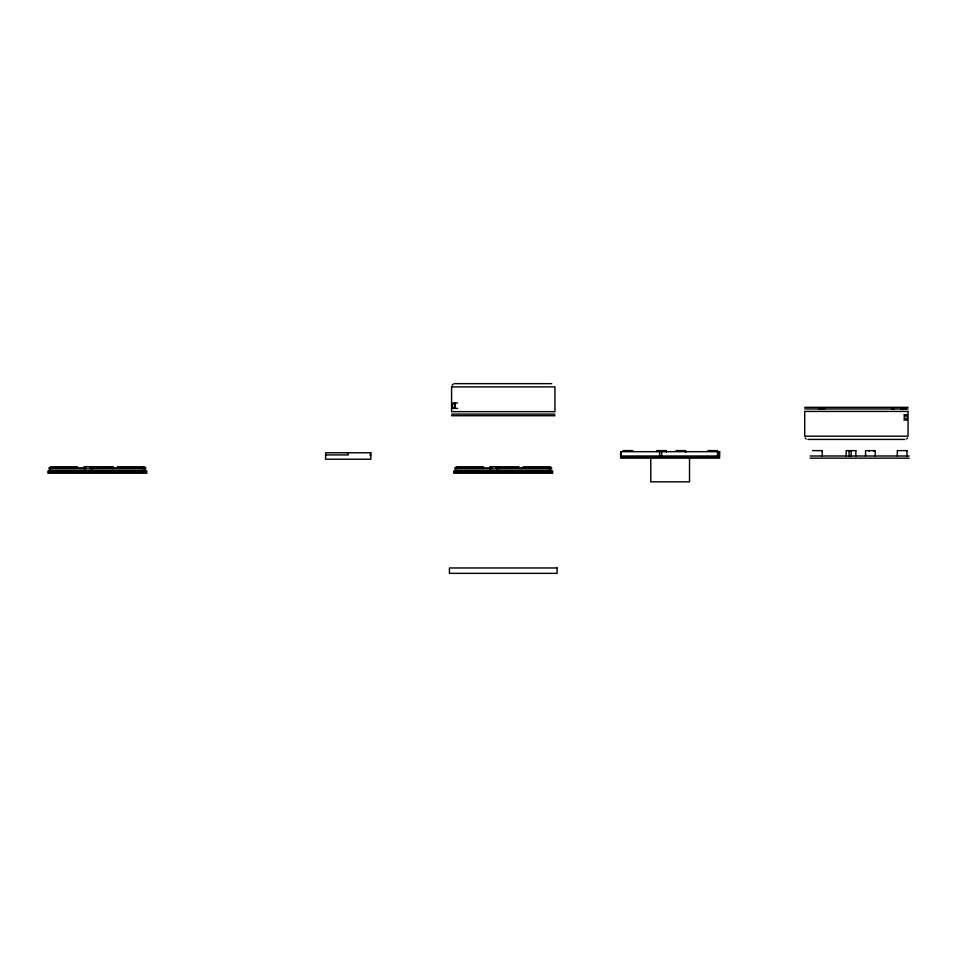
<?xml version="1.0" encoding="UTF-8"?>
<svg xmlns="http://www.w3.org/2000/svg" width="957" height="957" viewBox="0 0 957 957"><rect width="100%" height="100%" fill="white"/><g stroke="black" fill="none" stroke-linecap="round" stroke-linejoin="round"><path stroke-width="1.44" d="M452.111 385.109L453.63 383.877M907.547 437.959L906.614 438.892M454.814 383.649L551.711 383.649M452.589 403.029L457.578 403.029M804.717 407.335L908.073 407.335M452.589 408.412L457.578 408.412M804.717 408.95L908.073 408.95M818.57 409.058L824.743 409.058M891.9 409.058L894.221 409.058M901.004 409.058L903.085 409.058M904.676 409.058L906.411 409.058M451.584 414.118L554.94 414.118M903.875 414.656L907.069 414.656M451.584 415.733L554.94 415.733M903.875 420.039L907.069 420.039M807.947 439.419L904.843 439.419M623.055 450.615L632.709 450.615M656.693 450.615L666.347 450.615L666.371 452.302M676.073 450.615L685.726 450.615L685.75 452.302M707.845 450.615L717.487 450.615L717.511 455.999M812.541 450.615L822.195 450.615M855.833 450.615L846.179 450.615L846.167 455.999M906.973 450.615L897.331 450.615L897.307 455.999M325.643 454.922L348.228 454.922L348.228 452.769M369.677 454.922L370.814 454.922M810.101 455.999L909.15 455.999M620.614 458.152L719.664 458.152M810.101 458.152L909.15 458.152M50.29 466.765L77.457 466.765M83.941 466.765L112.962 466.765M117.292 466.765L144.722 466.765M456.178 466.765L483.345 466.765M489.828 466.765L518.85 466.765L518.873 468.452M523.18 466.765L550.61 466.765M48.927 467.841L86.106 467.841L86.106 466.765M145.787 467.841L89.647 467.841L89.647 466.765M454.814 467.841L491.994 467.841L491.994 466.765M551.675 467.841L495.535 467.841L495.535 466.765M48.927 468.918L145.823 468.918M454.814 468.918L551.711 468.918M48.927 470.964L145.823 470.964M454.814 470.964L551.711 470.964M47.85 471.071L146.899 471.071M453.738 471.071L552.787 471.071M47.85 472.148L146.899 472.148M453.738 472.148L552.787 472.148M47.85 473.225L146.899 473.225M453.738 473.225L552.787 473.225M806.177 438.892L805.244 437.959M906.997 450.615L906.997 455.999M904.293 415.733L904.293 418.963M875.236 455.999L875.236 450.615L865.559 450.615L865.547 455.999M873.729 450.615L873.729 451.285M869.088 450.615L869.088 451.285M855.857 450.615L855.857 455.999M851.096 450.615L851.096 455.999M849.074 450.615L849.074 455.999M822.219 450.615L822.219 455.999M719.018 451.692L719.018 455.999L621.26 455.999L621.26 451.692M689.519 458.259L689.519 481.838L650.76 481.838L650.76 458.259M684.243 450.615L684.243 451.285M679.602 450.615L679.602 451.285M661.61 450.615L661.61 455.999M659.588 450.615L659.588 455.999M550.287 467.841L550.287 470.964M549.39 467.841L549.39 470.964M518.538 467.841L518.538 468.452M517.677 466.765L517.677 467.506M512.306 466.765L512.306 467.506M499.494 466.765L499.494 468.452M497.461 467.841L497.461 470.964M490.534 467.841L490.534 470.964M456.561 467.841L456.561 468.452M455.891 467.841L455.891 470.964M455.365 404.105L455.365 407.335M454.778 402.861L454.778 407.335M144.399 467.841L144.399 470.964M143.502 467.841L143.502 470.964M112.986 466.765L112.986 468.452M112.651 467.841L112.651 468.452M111.79 466.765L111.79 467.506M106.418 466.765L106.418 467.506M93.607 466.765L93.607 468.452M91.573 467.841L91.573 470.964M84.647 467.841L84.647 470.964M50.673 467.841L50.673 468.452M50.003 467.841L50.003 470.964M451.596 386.879L451.584 411.642L554.94 411.642L554.94 386.879L451.584 386.879M908.073 411.426L908.061 436.189L804.717 436.189L804.717 411.426L908.073 411.426M454.994 404.105L452.386 404.105L452.386 407.335L455.042 407.335L454.994 404.105M907.272 415.733L904.664 415.733L904.664 418.963L907.272 418.963L907.272 415.733M719.664 451.692L620.614 451.692L620.614 457.075L719.664 457.075L719.664 451.692M370.838 452.769L325.619 452.769L325.619 459.228L370.838 459.228L370.838 452.769M557.094 567.968L449.431 567.968L449.431 573.351L557.094 573.351L557.094 567.968"/></g></svg>
